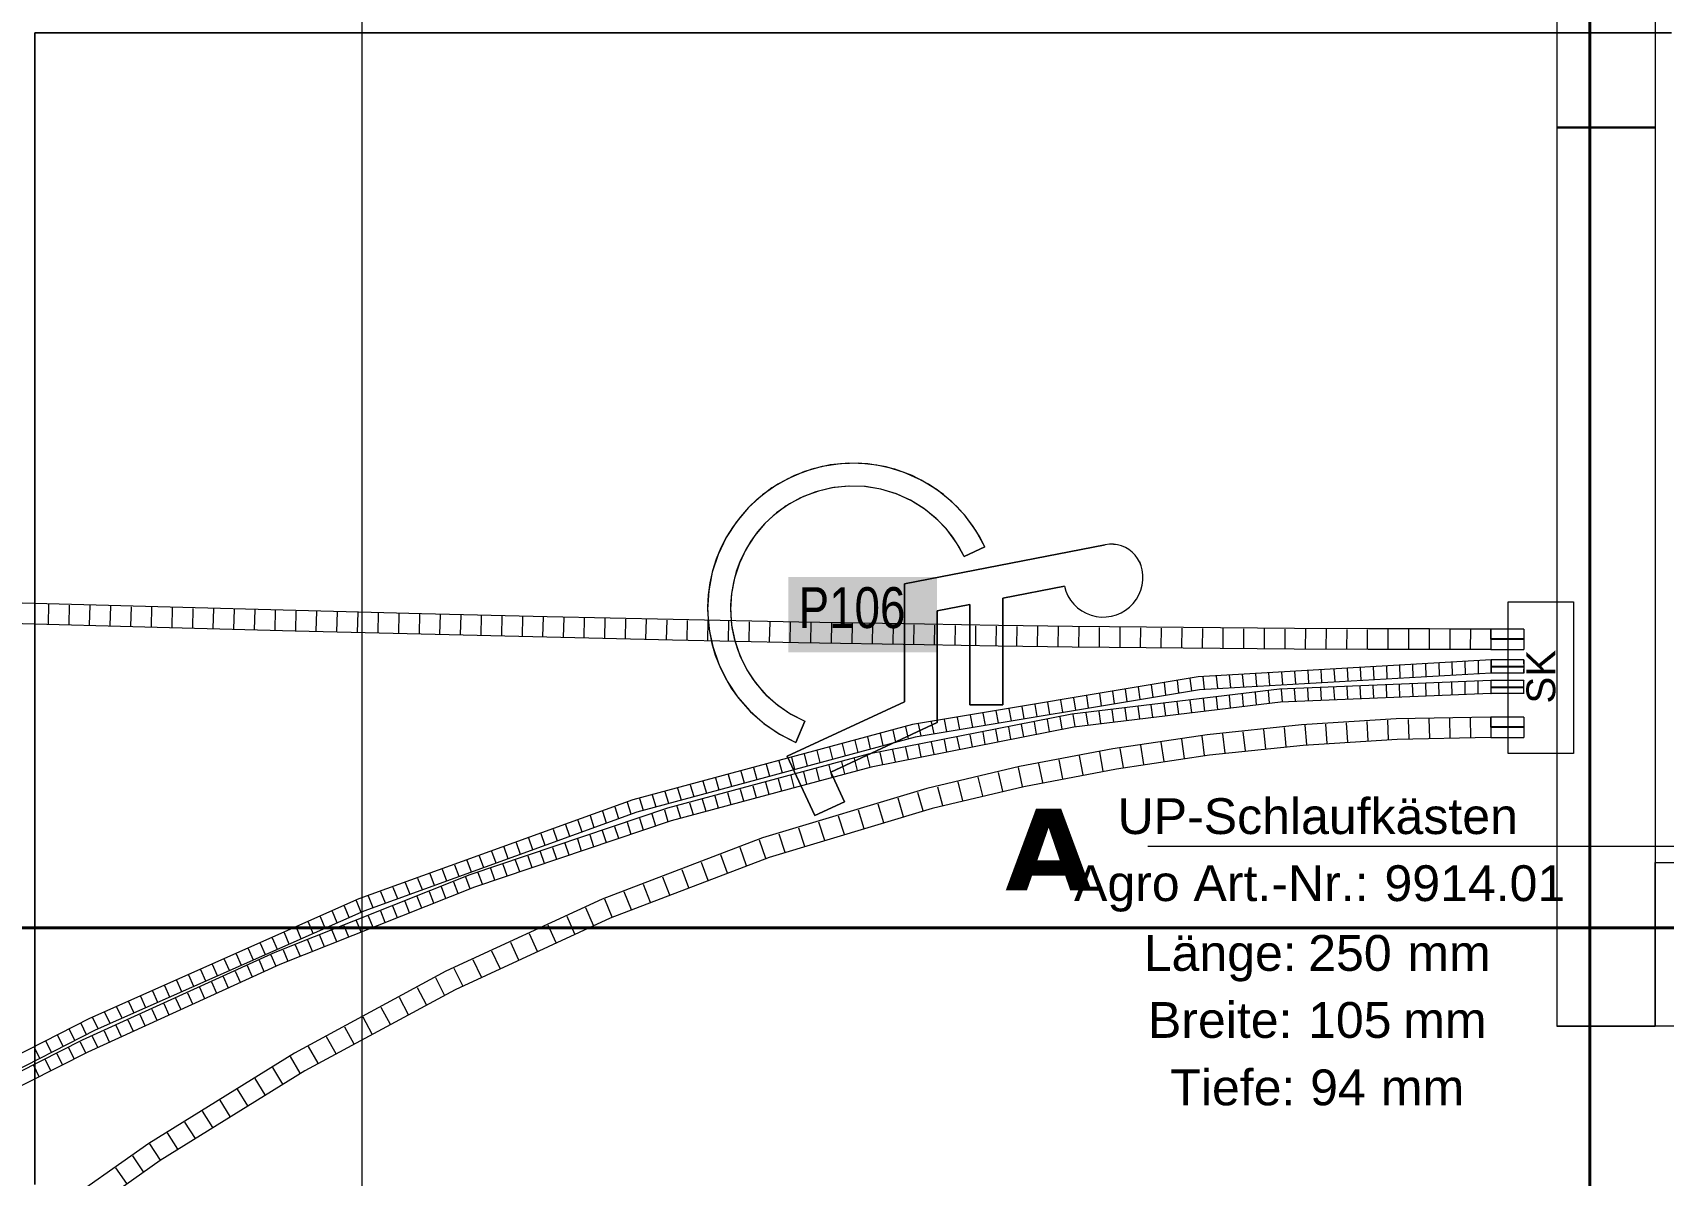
# Model space of a CAD drawing. Extents: x -882 to 613, y -179 to 707.
# Drawn here: x 5.4 to 105, y -104.9 to -35.1 of the extents above; entities that cross this region are included whole.
import ezdxf
from ezdxf.lldxf.tags import DXFTag

# ---------------------------------------------------------------- set-up
doc = ezdxf.new("R2010")
doc.units = 0
doc.layers.get('0').update_dxf_attribs({"lineweight": 13})
for name, color, linetype, lineweight, true_color in [('A-____-MATC-OTLN', 7, 'Strichpunkt - Mittel', 40, 0x0080ff), ('EL01_WAN_Röhre', 7, 'Continuous', 13, 0xff6666), ('EL01_WAN_Röhre Decke', 1, 'Continuous', 13, 0xff0000), ('EL01_WAN_Röhre Decke Typ', 1, 'Continuous', 13, 0xff0000), ('EL01_WAN_Schlaufkasten', 1, 'Continuous', 13, 0xff0000), ('EL01_WAN_Trassen', 40, 'Continuous', 13, 0xffbf00), ('S-GRID-____-IDEN', 7, 'Continuous', 9, 0x5555aa)]:
    doc.layers.add(name, color=color, linetype=linetype, lineweight=lineweight, true_color=true_color)
for name, color, linetype, lineweight in [('C-PRKG-____-IDEN', 7, 'Continuous', 5), ('C-PRKG-____-OTLN', 7, 'Continuous', 9), ('S-GRID-____-OTLN', 7, 'Continuous', 5)]:
    doc.layers.add(name, color=color, linetype=linetype, lineweight=lineweight)
doc.styles.get("Standard").update_dxf_attribs({"font": 'arial.ttf'})
tags = doc.linetypes.add('_Rasterlinie_', pattern=[0.375, 0.2, -0.05, 0.075, -0.05]).pattern_tags.tags
tags[10:11] = [DXFTag(74, 4), DXFTag(75, 0), DXFTag(340, '0'), DXFTag(46, 1.0), DXFTag(50, 0.0), DXFTag(44, 0.0), DXFTag(45, 0.0)]
tags[8:9] = [DXFTag(74, 4), DXFTag(75, 0), DXFTag(340, '0'), DXFTag(46, 1.0), DXFTag(50, 0.0), DXFTag(44, 0.0), DXFTag(45, 0.0)]
tags[6:7] = [DXFTag(74, 4), DXFTag(75, 0), DXFTag(340, '0'), DXFTag(46, 1.0), DXFTag(50, 0.0), DXFTag(44, 0.0), DXFTag(45, 0.0)]
tags[4:5] = [DXFTag(74, 4), DXFTag(75, 0), DXFTag(340, '0'), DXFTag(46, 1.0), DXFTag(50, 0.0), DXFTag(44, 0.0), DXFTag(45, 0.0)]
tags = doc.linetypes.add('Strichpunkt - Mittel', pattern=[0.35, 0.15, -0.1, 0, -0.1]).pattern_tags.tags
tags[10:11] = [DXFTag(74, 4), DXFTag(75, 0), DXFTag(340, '0'), DXFTag(46, 1.0), DXFTag(50, 0.0), DXFTag(44, 0.0), DXFTag(45, 0.0)]
tags[8:9] = [DXFTag(74, 4), DXFTag(75, 0), DXFTag(340, '0'), DXFTag(46, 1.0), DXFTag(50, 0.0), DXFTag(44, 0.0), DXFTag(45, 0.0)]
tags[6:7] = [DXFTag(74, 4), DXFTag(75, 0), DXFTag(340, '0'), DXFTag(46, 1.0), DXFTag(50, 0.0), DXFTag(44, 0.0), DXFTag(45, 0.0)]
tags[4:5] = [DXFTag(74, 4), DXFTag(75, 0), DXFTag(340, '0'), DXFTag(46, 1.0), DXFTag(50, 0.0), DXFTag(44, 0.0), DXFTag(45, 0.0)]
tags = doc.linetypes.add('STRICHPUNKT2', pattern=[12.7, 6.35, -3.175, 0, -3.175]).pattern_tags.tags
tags[10:11] = [DXFTag(74, 4), DXFTag(75, 0), DXFTag(340, '0'), DXFTag(46, 0.0), DXFTag(50, 0.0), DXFTag(44, 0.0), DXFTag(45, 0.0)]
tags[8:9] = [DXFTag(74, 4), DXFTag(75, 0), DXFTag(340, '0'), DXFTag(46, 0.0), DXFTag(50, 0.0), DXFTag(44, 0.0), DXFTag(45, 0.0)]
tags[6:7] = [DXFTag(74, 4), DXFTag(75, 0), DXFTag(340, '0'), DXFTag(46, 0.0), DXFTag(50, 0.0), DXFTag(44, 0.0), DXFTag(45, 0.0)]
tags[4:5] = [DXFTag(74, 4), DXFTag(75, 0), DXFTag(340, '0'), DXFTag(46, 0.0), DXFTag(50, 0.0), DXFTag(44, 0.0), DXFTag(45, 0.0)]

# ---------------------------------------------------------------- blocks, each defined once
blk = doc.blocks.new('Referenz-A0UJ2IESXE', base_point=(-902.382, -164.149))
at = {"layer": 'A-____-MATC-OTLN', "color": 0, "linetype": 'Strichpunkt - Mittel', "ltscale": 0.4}
for p, q in [((100.488, 702.413), (100.488, -157.457)), ((-854.488, -89.808), (391.796, -89.808))]:
    blk.add_line(p, q, dxfattribs=at)
at = {"layer": 'C-PRKG-____-IDEN', "color": 7, "linetype": 'Continuous', "ltscale": 0.13, "true_color": 0xffffff}
for points in [[(51.53, -72.957), (60.605, -72.957), (51.53, -68.359)], [(60.605, -72.957), (51.53, -68.359), (60.605, -68.359)]]:
    blk.add_solid(points, dxfattribs=at)
at = {"layer": 'C-PRKG-____-OTLN', "color": 0, "linetype": 'Continuous', "ltscale": 0.13}
for p, q in [((5.488, -105.486), (5.488, -35.101)), ((105.488, -35.101), (5.488, -35.101)), ((105.488, -35.101), (5.488, -35.101)), ((5.488, -35.101), (5.488, -105.487)), ((5.488, -105.486), (5.488, -35.101)), ((5.488, -35.101), (105.488, -35.101)), ((5.488, -35.101), (5.488, -35.101)), ((52.972, -61.769), (51.896, -62.163)), ((53.599, -61.608), (52.521, -61.914)), ((54.089, -61.516), (52.972, -61.769)), ((54.708, -61.439), (53.599, -61.608)), ((55.23, -61.409), (54.089, -61.516)), ((55.828, -61.411), (54.708, -61.439)), ((56.375, -61.45), (55.23, -61.409)), ((56.944, -61.525), (55.828, -61.411)), ((57.506, -61.637), (56.375, -61.45)), ((58.036, -61.778), (56.944, -61.525)), ((58.603, -61.969), (57.506, -61.637)), ((50.88, -62.693), (49.94, -63.348)), ((51.49, -62.354), (50.522, -62.92)), ((51.896, -62.163), (50.88, -62.693)), ((52.521, -61.914), (51.49, -62.354)), ((59.087, -62.166), (58.036, -61.778)), ((59.648, -62.438), (58.603, -61.969)), ((60.082, -62.684), (59.087, -62.166)), ((60.624, -63.039), (59.648, -62.438)), ((61.003, -63.322), (60.082, -62.684)), ((49.94, -63.348), (49.092, -64.119)), ((49.633, -63.604), (49.092, -64.119)), ((50.522, -62.92), (49.634, -63.604)), ((52.279, -63.527), (51.403, -64.016)), ((52.461, -63.443), (51.605, -63.89)), ((53.212, -63.159), (52.279, -63.527)), ((53.368, -63.111), (52.461, -63.443)), ((54.186, -62.919), (53.212, -63.159)), ((54.309, -62.898), (53.368, -63.111)), ((55.183, -62.811), (54.186, -62.919)), ((55.271, -62.808), (54.309, -62.898)), ((56.186, -62.837), (55.183, -62.811)), ((56.236, -62.842), (55.271, -62.808)), ((57.176, -62.997), (56.186, -62.837)), ((57.188, -63.001), (56.236, -62.842)), ((58.136, -63.288), (57.176, -62.997)), ((58.112, -63.28), (57.188, -63.001)), ((58.993, -63.676), (58.112, -63.28)), ((59.048, -63.705), (58.136, -63.288)), ((59.815, -64.181), (58.993, -63.676)), ((59.897, -64.239), (59.048, -63.705)), ((61.515, -63.759), (60.624, -63.039)), ((61.837, -64.071), (61.003, -63.322)), ((62.305, -64.589), (61.515, -63.759)), ((48.596, -64.678), (48.148, -65.277)), ((49.092, -64.119), (48.351, -64.993)), ((49.092, -64.119), (48.596, -64.678)), ((50.813, -64.442), (50.099, -65.092)), ((50.601, -64.618), (50.099, -65.092)), ((51.403, -64.016), (50.601, -64.618)), ((51.605, -63.89), (50.813, -64.442)), ((60.566, -64.788), (59.815, -64.181)), ((60.666, -64.883), (59.897, -64.239)), ((62.337, -64.627), (61.837, -64.072)), ((62.983, -65.513), (62.305, -64.589)), ((62.789, -65.222), (62.337, -64.627)), ((48.351, -64.993), (47.728, -65.955)), ((48.148, -65.277), (47.753, -65.911)), ((49.643, -65.609), (49.237, -66.167)), ((50.099, -65.092), (49.475, -65.828)), ((50.099, -65.092), (49.644, -65.609)), ((61.232, -65.487), (60.566, -64.788)), ((61.142, -65.382), (60.667, -64.883)), ((61.57, -65.923), (61.142, -65.382)), ((61.802, -66.266), (61.232, -65.487)), ((63.19, -65.854), (62.789, -65.222)), ((63.535, -66.516), (62.983, -65.513)), ((47.412, -66.576), (47.128, -67.268)), ((47.728, -65.955), (47.235, -66.989)), ((47.753, -65.911), (47.412, -66.576)), ((48.95, -66.638), (48.534, -67.509)), ((49.237, -66.167), (48.884, -66.759)), ((49.475, -65.828), (48.95, -66.638)), ((70.894, -66.397), (58.624, -68.782)), ((58.624, -68.781), (70.894, -66.397)), ((61.947, -66.501), (61.57, -65.923)), ((62.268, -67.111), (61.802, -66.266)), ((62.268, -67.111), (61.947, -66.501)), ((62.268, -67.111), (63.535, -66.516)), ((63.535, -66.516), (62.268, -67.111)), ((63.535, -66.516), (63.19, -65.854)), ((63.535, -66.516), (63.535, -66.516)), ((71.144, -66.365), (70.894, -66.397)), ((71.144, -66.365), (70.894, -66.397)), ((71.396, -66.367), (71.144, -66.365)), ((71.396, -66.366), (71.144, -66.365)), ((71.645, -66.4), (71.396, -66.366)), ((71.645, -66.4), (71.396, -66.367)), ((71.888, -66.467), (71.645, -66.4)), ((71.888, -66.466), (71.645, -66.4)), ((72.12, -66.564), (71.888, -66.466)), ((72.12, -66.564), (71.888, -66.467)), ((72.338, -66.691), (72.12, -66.564)), ((72.338, -66.69), (72.12, -66.564)), ((72.537, -66.844), (72.338, -66.69)), ((72.537, -66.845), (72.338, -66.691)), ((47.235, -66.989), (46.878, -68.077)), ((47.128, -67.268), (46.903, -67.981)), ((48.534, -67.509), (48.234, -68.427)), ((48.587, -67.381), (48.348, -68.028)), ((48.884, -66.759), (48.587, -67.381)), ((62.268, -67.111), (62.268, -67.111)), ((72.714, -67.023), (72.537, -66.844)), ((72.714, -67.024), (72.537, -66.845)), ((72.866, -67.224), (72.714, -67.024)), ((72.867, -67.224), (72.714, -67.024)), ((72.991, -67.442), (72.866, -67.224)), ((72.991, -67.442), (72.867, -67.224)), ((73.087, -67.675), (72.991, -67.442)), ((73.087, -67.675), (72.992, -67.442)), ((73.151, -67.919), (73.087, -67.675)), ((73.151, -67.918), (73.087, -67.675)), ((46.739, -68.71), (46.637, -69.451)), ((46.878, -68.077), (46.664, -69.203)), ((46.903, -67.981), (46.739, -68.71)), ((48.234, -68.427), (48.054, -69.375)), ((48.17, -68.695), (48.054, -69.374)), ((48.348, -68.029), (48.17, -68.695)), ((73.148, -68.858), (73.19, -68.546)), ((73.148, -68.858), (73.19, -68.546)), ((73.191, -68.231), (73.151, -67.918)), ((73.191, -68.231), (73.151, -67.919)), ((73.19, -68.546), (73.191, -68.231)), ((73.19, -68.545), (73.191, -68.231)), ((73.195, -68.383), (73.195, -68.382)), ((46.664, -69.203), (46.597, -70.347)), ((46.637, -69.451), (46.598, -70.197)), ((48.054, -69.375), (47.997, -70.338)), ((48.054, -69.375), (48.001, -70.062)), ((58.624, -68.781), (58.624, -68.782)), ((58.624, -68.782), (58.624, -75.98)), ((58.624, -75.98), (58.624, -68.782)), ((64.624, -69.653), (68.393, -68.92)), ((68.393, -68.92), (64.624, -69.652)), ((64.624, -69.652), (64.624, -69.653)), ((64.624, -76.174), (64.624, -69.653)), ((64.624, -69.653), (64.624, -76.173)), ((68.393, -68.92), (68.482, -69.222)), ((68.393, -68.92), (68.483, -69.222)), ((68.393, -68.92), (68.393, -68.92)), ((68.482, -69.222), (68.61, -69.51)), ((68.483, -69.222), (68.61, -69.51)), ((68.61, -69.51), (68.774, -69.779)), ((68.61, -69.51), (68.774, -69.779)), ((72.599, -69.977), (72.79, -69.726)), ((72.6, -69.977), (72.79, -69.726)), ((72.79, -69.726), (72.947, -69.453)), ((72.79, -69.726), (72.947, -69.453)), ((72.947, -69.453), (73.067, -69.162)), ((72.947, -69.453), (73.067, -69.162)), ((73.067, -69.162), (73.148, -68.858)), ((73.067, -69.162), (73.148, -68.858)), ((46.597, -70.294), (46.597, -70.294)), ((46.597, -70.347), (46.678, -71.49)), ((46.598, -70.197), (46.621, -70.944)), ((47.997, -70.338), (48.065, -71.301)), ((48.001, -70.062), (48.011, -70.752)), ((60.624, -70.43), (62.624, -70.041)), ((62.624, -70.041), (60.624, -70.43)), ((60.624, -77.254), (60.624, -70.43)), ((60.624, -70.43), (60.624, -77.254)), ((60.624, -70.43), (60.624, -70.43)), ((62.624, -70.041), (62.624, -76.174)), ((62.624, -76.173), (62.624, -70.041)), ((62.624, -70.041), (62.624, -70.041)), ((68.774, -69.779), (68.971, -70.024)), ((68.774, -69.779), (68.971, -70.024)), ((68.971, -70.024), (69.198, -70.242)), ((68.971, -70.024), (69.199, -70.242)), ((69.198, -70.242), (69.452, -70.429)), ((69.199, -70.242), (69.452, -70.429)), ((69.452, -70.429), (69.727, -70.581)), ((69.452, -70.429), (69.728, -70.581)), ((69.727, -70.581), (70.02, -70.697)), ((69.728, -70.581), (70.02, -70.696)), ((70.02, -70.696), (70.326, -70.773)), ((70.02, -70.697), (70.326, -70.774)), ((71.265, -70.761), (71.568, -70.676)), ((71.265, -70.761), (71.568, -70.677)), ((71.568, -70.677), (71.858, -70.553)), ((71.568, -70.676), (71.858, -70.553)), ((71.858, -70.553), (72.13, -70.394)), ((71.858, -70.553), (72.129, -70.394)), ((72.129, -70.394), (72.378, -70.2)), ((72.13, -70.394), (72.378, -70.201)), ((72.378, -70.201), (72.6, -69.977)), ((72.378, -70.2), (72.599, -69.977)), ((46.621, -70.944), (46.707, -71.686)), ((46.678, -71.49), (46.905, -72.613)), ((46.707, -71.687), (46.855, -72.419)), ((48.011, -70.752), (48.085, -71.438)), ((48.065, -71.301), (48.256, -72.247)), ((48.085, -71.438), (48.222, -72.113)), ((70.326, -70.773), (70.638, -70.81)), ((70.326, -70.774), (70.638, -70.81)), ((70.638, -70.81), (70.953, -70.806)), ((70.638, -70.81), (70.953, -70.806)), ((70.953, -70.806), (71.265, -70.761)), ((70.953, -70.806), (71.265, -70.761)), ((46.855, -72.419), (47.064, -73.137)), ((46.905, -72.613), (47.275, -73.697)), ((48.222, -72.114), (48.42, -72.774)), ((48.256, -72.247), (48.568, -73.161)), ((47.064, -73.137), (47.333, -73.834)), ((47.275, -73.697), (47.781, -74.725)), ((48.42, -72.774), (48.678, -73.414)), ((48.568, -73.161), (48.994, -74.027)), ((48.678, -73.414), (48.994, -74.027)), ((47.333, -73.834), (47.659, -74.507)), ((47.66, -74.507), (48.041, -75.15)), ((48.994, -74.027), (49.528, -74.831)), ((48.994, -74.027), (49.365, -74.608)), ((49.366, -74.609), (50.018, -75.411)), ((47.781, -74.725), (48.415, -75.679)), ((48.041, -75.15), (48.475, -75.758)), ((48.415, -75.679), (49.166, -76.544)), ((49.528, -74.831), (50.162, -75.56)), ((50.018, -75.411), (50.775, -76.115)), ((50.162, -75.56), (50.883, -76.201)), ((48.476, -75.758), (49.219, -76.597)), ((49.166, -76.544), (50.023, -77.305)), ((49.219, -76.597), (50.062, -77.335)), ((50.775, -76.115), (51.622, -76.708)), ((50.883, -76.201), (51.681, -76.744)), ((58.624, -75.98), (51.464, -79.318)), ((51.464, -79.318), (58.624, -75.98)), ((51.622, -76.708), (52.543, -77.18)), ((58.624, -75.98), (58.624, -75.98)), ((64.624, -76.173), (62.624, -76.173)), ((62.624, -76.173), (62.624, -76.174)), ((62.624, -76.174), (64.624, -76.174)), ((64.624, -76.173), (64.624, -76.174)), ((50.023, -77.305), (50.97, -77.95)), ((50.062, -77.335), (50.992, -77.962)), ((51.681, -76.744), (52.543, -77.18)), ((51.992, -78.467), (52.543, -77.18)), ((52.543, -77.18), (51.992, -78.467)), ((52.543, -77.18), (52.543, -77.18)), ((54.122, -80.285), (60.624, -77.254)), ((60.624, -77.254), (54.122, -80.285)), ((60.624, -77.254), (60.624, -77.254)), ((50.97, -77.95), (51.992, -78.467)), ((50.992, -77.962), (51.992, -78.467)), ((51.992, -78.467), (51.992, -78.467)), ((51.464, -79.318), (53.155, -82.943)), ((53.155, -82.942), (51.464, -79.318)), ((51.464, -79.318), (51.464, -79.318)), ((54.967, -82.098), (54.122, -80.285)), ((54.122, -80.285), (54.967, -82.097)), ((54.122, -80.285), (54.122, -80.285)), ((54.967, -82.097), (53.155, -82.942)), ((53.155, -82.943), (54.967, -82.098)), ((54.967, -82.097), (54.967, -82.098)), ((53.155, -82.942), (53.155, -82.943))]:
    blk.add_line(p, q, dxfattribs=at)
at = {"layer": 'S-GRID-____-OTLN', "color": 0, "linetype": '_Rasterlinie_', "ltscale": 0.13}
for p, q in [((25.488, -157.457), (25.488, 660.292)), ((73.488, -84.808), (391.796, -84.808))]:
    blk.add_line(p, q, dxfattribs=at)
at = {"layer": 'C-PRKG-____-IDEN', "color": 0, "linetype": 'Continuous', "ltscale": 0.13, "insert": (52.155, -68.984), "char_height": 2.5, "attachment_point": 1}
blk.add_mtext('{\\W0.8;\\fArial;P106}', dxfattribs=at)
at = {"layer": 'S-GRID-____-IDEN', "color": 0, "linetype": 'Continuous', "lineweight": 5, "ltscale": 0.13, "insert": (64.773, -82.517), "char_height": 5, "attachment_point": 1}
blk.add_mtext('{\\fVerdana|b1|i0;A}', dxfattribs=at)
blk = doc.blocks.new('Kabelkanal-A0UJ2IEYXE', base_point=(104.49, -95.808))
at = {"color": 0, "linetype": 'ByBlock', "lineweight": -2, "ltscale": 0.13}
for p, q in [((104.49, -95.808), (104.49, -85.808)), ((104.49, -85.808), (123.29, -85.808)), ((123.29, -85.808), (123.29, -95.808)), ((123.29, -95.808), (104.49, -95.808))]:
    blk.add_line(p, q, dxfattribs=at)
blk = doc.blocks.new('Kabelkanal-A0UJ2IFQXE', base_point=(98.49, -95.829))
at = {"color": 0, "linetype": 'ByBlock', "lineweight": -2, "ltscale": 0.13}
for p, q in [((98.49, -40.882), (98.49, -40.907)), ((98.49, -40.882), (104.49, -40.882)), ((98.49, -95.805), (98.49, -40.882)), ((98.49, -40.907), (104.49, -40.907)), ((98.49, -95.829), (98.49, -40.907)), ((104.49, -40.882), (104.49, -40.907)), ((104.49, -40.882), (104.49, -95.805)), ((104.49, -40.907), (104.49, -95.829)), ((98.49, -95.805), (98.49, -95.829)), ((104.49, -95.805), (98.49, -95.805)), ((104.49, -95.829), (98.49, -95.829)), ((104.49, -95.805), (104.49, -95.829))]:
    blk.add_line(p, q, dxfattribs=at)
blk = doc.blocks.new('Kabelkanal-A0UJ2IG8XE', base_point=(98.49, -40.907))
at = {"color": 0, "linetype": 'ByBlock', "lineweight": -2, "ltscale": 0.13}
for p, q in [((98.49, 19.105), (98.49, 19.081)), ((98.49, 19.105), (104.49, 19.105)), ((98.49, -40.882), (98.49, 19.105)), ((98.49, 19.081), (104.49, 19.081)), ((98.49, -40.907), (98.49, 19.081)), ((104.49, 19.105), (104.49, 19.081)), ((104.49, 19.105), (104.49, -40.882)), ((104.49, 19.081), (104.49, -40.907)), ((98.49, -40.882), (98.49, -40.907)), ((104.49, -40.882), (98.49, -40.882)), ((104.49, -40.907), (98.49, -40.907)), ((104.49, -40.882), (104.49, -40.907))]:
    blk.add_line(p, q, dxfattribs=at)
blk = doc.blocks.new('Flexrohr-A0UJ2IIOXE', base_point=(-45.879, -157.457))
at = {"color": 0, "linetype": 'ByBlock', "lineweight": -2, "ltscale": 0.13}
for p, q in [((82.876, -77.401), (77.106, -78.007)), ((80.562, -77.682), (80.681, -78.86)), ((81.82, -77.55), (81.928, -78.729)), ((88.663, -77.038), (82.876, -77.401)), ((83.079, -77.426), (83.176, -78.607)), ((84.342, -77.347), (84.428, -78.528)), ((85.605, -77.268), (85.68, -78.45)), ((86.867, -77.189), (86.932, -78.371)), ((88.13, -77.109), (88.184, -78.293)), ((94.454, -76.917), (88.663, -77.038)), ((89.394, -77.061), (89.437, -78.244)), ((90.659, -77.034), (90.692, -78.218)), ((91.924, -77.008), (91.946, -78.192)), ((93.189, -76.982), (93.2, -78.166)), ((94.454, -76.939), (94.454, -76.917)), ((94.454, -77.002), (94.454, -76.939)), ((94.454, -77.102), (94.454, -77.002)), ((94.454, -77.232), (94.454, -77.102)), ((94.454, -77.384), (94.454, -77.232)), ((94.454, -77.547), (94.454, -77.384)), ((94.454, -77.547), (94.454, -77.71)), ((94.454, -77.71), (94.454, -77.862)), ((77.106, -78.007), (71.362, -78.856)), ((73.037, -78.647), (73.22, -79.817)), ((74.288, -78.462), (74.461, -79.633)), ((75.539, -78.277), (75.701, -79.45)), ((76.79, -78.092), (76.941, -79.266)), ((82.981, -78.657), (77.264, -79.257)), ((78.046, -77.946), (78.187, -79.122)), ((79.304, -77.814), (79.434, -78.991)), ((88.715, -78.297), (82.981, -78.657)), ((94.454, -78.177), (88.715, -78.297)), ((94.454, -77.862), (94.454, -77.993)), ((94.454, -77.993), (94.454, -78.093)), ((94.454, -78.093), (94.454, -78.156)), ((94.454, -78.156), (94.454, -78.177)), ((71.362, -78.856), (65.654, -79.95)), ((68.056, -79.528), (68.283, -80.69)), ((69.298, -79.29), (69.514, -80.454)), ((70.54, -79.052), (70.746, -80.218)), ((77.264, -79.257), (71.572, -80.098)), ((71.786, -78.832), (71.98, -80)), ((65.654, -79.95), (59.984, -81.291)), ((63.106, -80.591), (63.385, -81.742)), ((64.339, -80.299), (64.603, -81.454)), ((65.572, -80.008), (65.821, -81.166)), ((71.572, -80.098), (65.918, -81.182)), ((66.814, -79.766), (67.052, -80.926)), ((59.984, -81.291), (49.955, -84.304)), ((59.418, -81.5), (59.739, -82.64)), ((65.918, -81.182), (60.32, -82.505)), ((60.64, -81.174), (60.949, -82.317)), ((61.873, -80.882), (62.167, -82.03)), ((60.32, -82.505), (50.361, -85.497)), ((55.787, -82.591), (56.132, -83.724)), ((56.998, -82.227), (57.334, -83.363)), ((58.208, -81.864), (58.536, -83.002)), ((52.157, -83.682), (52.525, -84.808)), ((53.367, -83.318), (53.727, -84.447)), ((54.577, -82.954), (54.929, -84.085)), ((49.955, -84.304), (40.144, -88.048)), ((49.742, -84.426), (50.125, -85.547)), ((50.947, -84.046), (51.322, -85.169)), ((50.361, -85.497), (40.633, -89.21)), ((47.378, -85.328), (47.781, -86.442)), ((48.56, -84.877), (48.953, -85.994)), ((45.015, -86.23), (45.436, -87.336)), ((46.197, -85.779), (46.609, -86.889)), ((41.47, -87.583), (41.919, -88.679)), ((42.652, -87.132), (43.092, -88.231)), ((43.833, -86.681), (44.264, -87.784)), ((40.144, -88.048), (30.6, -92.453)), ((39.136, -88.555), (39.604, -89.643)), ((40.288, -88.034), (40.747, -89.126)), ((40.633, -89.21), (31.164, -93.579)), ((36.84, -89.614), (37.324, -90.695)), ((37.988, -89.085), (38.464, -90.169)), ((35.692, -90.144), (36.184, -91.221)), ((33.395, -91.204), (33.905, -92.273)), ((34.543, -90.674), (35.045, -91.747)), ((30.6, -92.453), (21.36, -97.45)), ((31.099, -92.264), (31.625, -93.325)), ((32.247, -91.734), (32.765, -92.799)), ((31.164, -93.579), (21.992, -98.54)), ((28.859, -93.437), (29.402, -94.49)), ((29.971, -92.835), (30.506, -93.892)), ((26.635, -94.64), (27.193, -95.685)), ((27.747, -94.038), (28.297, -95.087)), ((25.523, -95.241), (26.089, -96.282)), ((23.299, -96.444), (23.88, -97.476)), ((24.411, -95.843), (24.984, -96.879)), ((21.36, -97.45), (12.462, -102.974)), ((22.187, -97.046), (22.775, -98.074)), ((21.992, -98.54), (13.157, -104.025)), ((20.011, -98.332), (20.614, -99.351)), ((21.085, -97.665), (21.681, -98.689)), ((18.937, -98.999), (19.547, -100.014)), ((16.789, -100.332), (17.413, -101.338)), ((17.863, -99.665), (18.48, -100.676)), ((15.715, -100.999), (16.346, -102.001)), ((13.567, -102.332), (14.212, -103.325)), ((14.641, -101.666), (15.279, -102.663)), ((12.462, -102.974), (3.925, -108.971)), ((12.493, -102.999), (13.145, -103.988)), ((13.157, -104.025), (4.714, -109.953)), ((10.419, -104.455), (11.094, -105.428)), ((11.456, -103.727), (12.119, -104.707))]:
    blk.add_line(p, q, dxfattribs=at)
blk = doc.blocks.new('Schlaufkasten Decke (multi)-A0UJ2IJMXE', base_point=(95.504, -79.157))
at = {"color": 0, "linetype": 'ByBlock', "lineweight": -2, "ltscale": 0.13}
for p, q in [((95.504, -69.877), (99.504, -69.877)), ((95.504, -79.157), (95.504, -69.877)), ((99.504, -69.877), (99.504, -79.157)), ((99.504, -79.157), (95.504, -79.157))]:
    blk.add_line(p, q, dxfattribs=at)
at = {"color": 0, "linetype": 'ByBlock', "lineweight": -2, "ltscale": 0.13, "insert": (96.624, -76.098), "char_height": 1.76, "attachment_point": 1, "rotation": 90}
blk.add_mtext('{\\fArial;SK}', dxfattribs=at)
blk = doc.blocks.new('Wickelfalzrohr-A0UJ2IK8XE', base_point=(94.447, -75.491))
at = {"color": 0, "linetype": 'ByBlock', "lineweight": -2, "ltscale": 0.13}
for p, q in [((94.453, -74.704), (94.451, -74.744)), ((94.455, -74.691), (94.453, -74.704)), ((94.457, -74.704), (94.455, -74.691)), ((96.454, -74.691), (94.455, -74.691)), ((94.458, -74.744), (94.457, -74.704)), ((96.453, -74.704), (96.451, -74.744)), ((96.454, -74.691), (96.453, -74.704)), ((96.456, -74.704), (96.454, -74.691)), ((96.458, -74.744), (96.456, -74.704)), ((94.448, -74.987), (94.447, -75.091)), ((94.447, -75.091), (94.448, -75.194)), ((94.45, -74.808), (94.448, -74.891)), ((94.448, -74.891), (94.448, -74.987)), ((94.448, -75.194), (94.448, -75.291)), ((94.448, -75.291), (94.45, -75.373)), ((94.451, -74.744), (94.45, -74.808)), ((94.45, -75.373), (94.451, -75.437)), ((94.451, -75.437), (94.453, -75.477)), ((94.453, -75.477), (94.455, -75.491)), ((94.455, -75.491), (94.457, -75.477)), ((96.454, -75.491), (94.455, -75.491)), ((94.457, -75.477), (94.458, -75.437)), ((94.46, -74.808), (94.458, -74.744)), ((94.458, -75.437), (94.46, -75.373)), ((94.461, -74.891), (94.46, -74.808)), ((94.46, -75.373), (94.461, -75.291)), ((94.462, -74.987), (94.461, -74.891)), ((94.461, -75.291), (94.462, -75.194)), ((94.462, -75.091), (94.462, -74.987)), ((94.462, -75.194), (94.462, -75.091)), ((96.448, -74.891), (96.447, -74.987)), ((96.447, -74.987), (96.447, -75.091)), ((96.447, -75.091), (96.447, -75.194)), ((96.447, -75.194), (96.448, -75.291)), ((96.449, -74.808), (96.448, -74.891)), ((96.448, -75.291), (96.449, -75.373)), ((96.451, -74.744), (96.449, -74.808)), ((96.449, -75.373), (96.451, -75.437)), ((96.451, -75.437), (96.453, -75.477)), ((96.453, -75.477), (96.454, -75.491)), ((96.454, -75.491), (96.456, -75.477)), ((96.456, -75.477), (96.458, -75.437)), ((96.46, -74.808), (96.458, -74.744)), ((96.458, -75.437), (96.46, -75.373)), ((96.461, -74.891), (96.46, -74.808)), ((96.46, -75.373), (96.461, -75.291)), ((96.461, -74.987), (96.461, -74.891)), ((96.462, -75.091), (96.461, -74.987)), ((96.461, -75.194), (96.462, -75.091)), ((96.461, -75.291), (96.461, -75.194))]:
    blk.add_line(p, q, dxfattribs=at)
at = {"color": 0, "linetype": 'STRICHPUNKT2', "lineweight": 25, "ltscale": 0.25}
blk.add_line((94.455, -75.091), (96.454, -75.091), dxfattribs=at)
blk = doc.blocks.new('Flexrohr-A0UJ2IKOXE', base_point=(-91.922, -157.457))
at = {"color": 0, "linetype": 'ByBlock', "lineweight": -2, "ltscale": 0.13}
for p, q in [((94.455, -74.691), (81.533, -75.217)), ((94.453, -74.704), (94.451, -74.744)), ((94.455, -74.691), (94.453, -74.704)), ((94.457, -74.704), (94.455, -74.691)), ((94.458, -74.744), (94.457, -74.704)), ((81.533, -75.217), (68.853, -76.746)), ((77.659, -75.708), (77.737, -76.456)), ((78.455, -75.612), (78.529, -76.361)), ((79.25, -75.516), (79.321, -76.265)), ((80.046, -75.421), (80.113, -76.17)), ((80.842, -75.325), (80.905, -76.074)), ((94.455, -75.491), (81.597, -76.015)), ((81.638, -75.237), (81.698, -75.987)), ((82.439, -75.204), (82.495, -75.954)), ((83.24, -75.172), (83.293, -75.922)), ((84.041, -75.139), (84.09, -75.889)), ((84.842, -75.106), (84.887, -75.857)), ((85.643, -75.074), (85.685, -75.824)), ((86.445, -75.041), (86.482, -75.792)), ((87.246, -75.008), (87.279, -75.759)), ((88.047, -74.976), (88.076, -75.727)), ((88.848, -74.943), (88.874, -75.694)), ((89.649, -74.91), (89.671, -75.662)), ((90.45, -74.878), (90.468, -75.629)), ((91.251, -74.845), (91.266, -75.597)), ((92.052, -74.812), (92.063, -75.564)), ((92.853, -74.78), (92.86, -75.532)), ((93.654, -74.747), (93.657, -75.499)), ((94.448, -74.987), (94.447, -75.091)), ((94.447, -75.091), (94.448, -75.194)), ((94.45, -74.808), (94.448, -74.891)), ((94.448, -74.891), (94.448, -74.987)), ((94.448, -75.194), (94.448, -75.291)), ((94.448, -75.291), (94.45, -75.373)), ((94.451, -74.744), (94.45, -74.808)), ((94.45, -75.373), (94.451, -75.437)), ((94.451, -75.437), (94.453, -75.477)), ((94.453, -75.477), (94.455, -75.491)), ((94.455, -75.491), (94.457, -75.477)), ((94.457, -75.477), (94.458, -75.437)), ((94.46, -74.808), (94.458, -74.744)), ((94.458, -75.437), (94.46, -75.373)), ((94.461, -74.891), (94.46, -74.808)), ((94.46, -75.373), (94.461, -75.291)), ((94.462, -74.987), (94.461, -74.891)), ((94.461, -75.291), (94.462, -75.194)), ((94.462, -75.091), (94.462, -74.987)), ((94.462, -75.194), (94.462, -75.091)), ((81.597, -76.015), (68.978, -77.536)), ((69.701, -76.668), (69.815, -77.411)), ((70.497, -76.572), (70.607, -77.316)), ((71.293, -76.476), (71.399, -77.22)), ((72.088, -76.38), (72.191, -77.125)), ((72.884, -76.284), (72.984, -77.029)), ((73.68, -76.188), (73.776, -76.934)), ((74.476, -76.092), (74.568, -76.838)), ((75.271, -75.996), (75.36, -76.743)), ((76.067, -75.9), (76.152, -76.647)), ((76.863, -75.804), (76.944, -76.552)), ((68.853, -76.746), (56.397, -79.197)), ((68.978, -77.536), (56.578, -79.977)), ((64.187, -77.688), (64.325, -78.428)), ((64.973, -77.534), (65.108, -78.274)), ((65.76, -77.379), (65.89, -78.119)), ((66.546, -77.224), (66.673, -77.965)), ((67.332, -77.069), (67.456, -77.811)), ((68.118, -76.915), (68.239, -77.657)), ((68.905, -76.764), (69.023, -77.506)), ((59.47, -78.617), (59.627, -79.352)), ((60.256, -78.462), (60.41, -79.198)), ((61.042, -78.307), (61.193, -79.044)), ((61.828, -78.153), (61.976, -78.89)), ((62.615, -77.998), (62.759, -78.736)), ((63.401, -77.843), (63.542, -78.582)), ((56.397, -79.197), (44.142, -82.494)), ((54.779, -79.657), (54.956, -80.388)), ((55.552, -79.449), (55.726, -80.181)), ((56.326, -79.241), (56.497, -79.974)), ((57.111, -79.081), (57.278, -79.814)), ((57.897, -78.926), (58.061, -79.66)), ((58.684, -78.772), (58.844, -79.506)), ((56.578, -79.977), (44.373, -83.26)), ((50.911, -80.698), (51.103, -81.425)), ((51.684, -80.49), (51.873, -81.218)), ((52.458, -80.282), (52.644, -81.01)), ((53.232, -80.074), (53.414, -80.803)), ((54.005, -79.865), (54.185, -80.596)), ((47.817, -81.53), (48.02, -82.254)), ((48.59, -81.322), (48.791, -82.047)), ((49.364, -81.114), (49.561, -81.84)), ((50.137, -80.906), (50.332, -81.632)), ((44.142, -82.494), (32.068, -86.558)), ((43.952, -82.583), (44.171, -83.303)), ((44.722, -82.363), (44.938, -83.083)), ((45.496, -82.155), (45.708, -82.876)), ((46.269, -81.947), (46.479, -82.669)), ((47.043, -81.738), (47.25, -82.461)), ((44.373, -83.26), (32.344, -87.309)), ((40.916, -83.605), (41.145, -84.321)), ((41.675, -83.35), (41.902, -84.067)), ((42.434, -83.094), (42.658, -83.812)), ((43.193, -82.839), (43.414, -83.557)), ((37.88, -84.627), (38.12, -85.34)), ((38.639, -84.371), (38.876, -85.085)), ((39.398, -84.116), (39.632, -84.83)), ((40.157, -83.86), (40.389, -84.576)), ((34.844, -85.649), (35.094, -86.358)), ((35.603, -85.393), (35.85, -86.103)), ((36.362, -85.138), (36.607, -85.849)), ((37.121, -84.882), (37.363, -85.594)), ((32.068, -86.558), (20.154, -91.31)), ((32.567, -86.415), (32.825, -87.121)), ((33.326, -86.16), (33.581, -86.867)), ((34.085, -85.904), (34.337, -86.612)), ((32.344, -87.309), (20.468, -92.046)), ((29.582, -87.575), (29.849, -88.278)), ((30.326, -87.278), (30.591, -87.982)), ((31.07, -86.982), (31.332, -87.686)), ((31.813, -86.685), (32.073, -87.391)), ((27.351, -88.465), (27.625, -89.165)), ((28.095, -88.168), (28.366, -88.869)), ((28.838, -87.871), (29.108, -88.574)), ((24.376, -89.651), (24.659, -90.348)), ((25.12, -89.355), (25.4, -90.052)), ((25.864, -89.058), (26.142, -89.757)), ((26.607, -88.761), (26.883, -89.461)), ((22.145, -90.541), (22.435, -91.235)), ((22.889, -90.244), (23.176, -90.939)), ((23.633, -89.948), (23.918, -90.644)), ((20.154, -91.31), (8.378, -96.672)), ((19.919, -91.443), (20.215, -92.134)), ((20.658, -91.134), (20.952, -91.827)), ((21.402, -90.838), (21.693, -91.531)), ((20.468, -92.046), (8.724, -97.393)), ((17.734, -92.438), (18.035, -93.127)), ((18.462, -92.106), (18.762, -92.796)), ((19.191, -91.774), (19.489, -92.465)), ((15.548, -93.433), (15.856, -94.119)), ((16.277, -93.101), (16.582, -93.789)), ((17.005, -92.77), (17.309, -93.458)), ((13.363, -94.428), (13.676, -95.112)), ((14.091, -94.097), (14.402, -94.781)), ((14.82, -93.765), (15.129, -94.45)), ((11.177, -95.424), (11.496, -96.105)), ((11.906, -95.092), (12.222, -95.774)), ((12.634, -94.76), (12.949, -95.443)), ((8.992, -96.419), (9.316, -97.097)), ((9.72, -96.087), (10.042, -96.767)), ((10.449, -95.755), (10.769, -96.436)), ((8.378, -96.672), (-3.281, -102.567)), ((8.724, -97.393), (-2.908, -103.275)), ((6.837, -97.478), (7.166, -98.154)), ((7.551, -97.117), (7.879, -97.794)), ((8.266, -96.756), (8.592, -97.433)), ((5.409, -98.2), (5.741, -98.875)), ((6.123, -97.839), (6.454, -98.514))]:
    blk.add_line(p, q, dxfattribs=at)
blk = doc.blocks.new('MText-A0UJ2ILEXE', base_point=(68.982, -100.642))
at = {"color": 0, "linetype": 'ByBlock', "lineweight": -2, "ltscale": 0.13, "char_height": 2.1875, "attachment_point": 1}
for s, insert in [('{\\fArial;UP-Schlaufkästen}', (71.644, -81.881)), ('{\\fArial;Agro}', (68.982, -85.977)), ('{\\fArial;Art.-Nr.:}', (76.281, -85.977)), ('{\\fArial;9914.01}', (87.947, -85.977)), ('{\\fArial;Länge:}', (73.241, -90.24)), ('{\\fArial;250}', (83.289, -90.24)), ('{\\fArial;mm}', (89.35, -90.24)), ('{\\fArial;Breite:}', (73.498, -94.336)), ('{\\fArial;105}', (83.281, -94.336)), ('{\\fArial;mm}', (89.093, -94.336)), ('{\\fArial;Tiefe:}', (74.864, -98.455)), ('{\\fArial;94}', (83.407, -98.455)), ('{\\fArial;mm}', (87.727, -98.455))]:
    blk.add_mtext(s, dxfattribs=dict(at, insert=insert))
blk = doc.blocks.new('Wickelfalzrohr-A0UJ2ILGXE', base_point=(94.454, -78.177))
at = {"color": 0, "linetype": 'ByBlock', "lineweight": -2, "ltscale": 0.13}
for p, q in [((96.454, -76.917), (94.454, -76.917)), ((94.454, -76.917), (94.454, -77.286)), ((94.454, -77.286), (94.454, -77.808)), ((96.454, -76.917), (96.454, -77.286)), ((96.454, -77.286), (96.454, -77.808)), ((94.454, -77.808), (94.454, -78.177)), ((94.454, -78.177), (96.454, -78.177)), ((96.454, -77.808), (96.454, -78.177))]:
    blk.add_line(p, q, dxfattribs=at)
at = {"color": 0, "linetype": 'STRICHPUNKT2', "lineweight": 25, "ltscale": 0.25}
blk.add_line((96.454, -77.547), (94.454, -77.547), dxfattribs=at)
blk = doc.blocks.new('Wickelfalzrohr-A0UJ2ILWXE', base_point=(94.459, -74.231))
at = {"color": 0, "linetype": 'ByBlock', "lineweight": -2, "ltscale": 0.13}
for p, q in [((94.46, -73.631), (94.459, -73.727)), ((94.459, -73.727), (94.459, -73.831)), ((94.461, -73.548), (94.46, -73.631)), ((94.463, -73.484), (94.461, -73.548)), ((94.464, -73.444), (94.463, -73.484)), ((94.466, -73.431), (94.464, -73.444)), ((94.468, -73.444), (94.466, -73.431)), ((96.466, -73.431), (94.466, -73.431)), ((94.47, -73.484), (94.468, -73.444)), ((94.471, -73.548), (94.47, -73.484)), ((94.473, -73.631), (94.471, -73.548)), ((94.473, -73.727), (94.473, -73.631)), ((94.474, -73.831), (94.473, -73.727)), ((96.46, -73.631), (96.459, -73.727)), ((96.459, -73.727), (96.459, -73.831)), ((96.461, -73.548), (96.46, -73.631)), ((96.462, -73.484), (96.461, -73.548)), ((96.464, -73.444), (96.462, -73.484)), ((96.466, -73.431), (96.464, -73.444)), ((96.468, -73.444), (96.466, -73.431)), ((96.47, -73.484), (96.468, -73.444)), ((96.471, -73.548), (96.47, -73.484)), ((96.472, -73.631), (96.471, -73.548)), ((96.473, -73.727), (96.472, -73.631)), ((96.473, -73.831), (96.473, -73.727)), ((94.459, -73.831), (94.459, -73.934)), ((94.459, -73.934), (94.46, -74.031)), ((94.46, -74.031), (94.461, -74.113)), ((94.461, -74.113), (94.463, -74.177)), ((94.463, -74.177), (94.464, -74.217)), ((94.464, -74.217), (94.466, -74.231)), ((94.466, -74.231), (94.468, -74.217)), ((96.466, -74.231), (94.466, -74.231)), ((94.468, -74.217), (94.47, -74.177)), ((94.47, -74.177), (94.471, -74.113)), ((94.471, -74.113), (94.473, -74.031)), ((94.473, -73.934), (94.474, -73.831)), ((94.473, -74.031), (94.473, -73.934)), ((96.459, -73.831), (96.459, -73.934)), ((96.459, -73.934), (96.46, -74.031)), ((96.46, -74.031), (96.461, -74.113)), ((96.461, -74.113), (96.462, -74.177)), ((96.462, -74.177), (96.464, -74.217)), ((96.464, -74.217), (96.466, -74.231)), ((96.466, -74.231), (96.468, -74.217)), ((96.468, -74.217), (96.47, -74.177)), ((96.47, -74.177), (96.471, -74.113)), ((96.471, -74.113), (96.472, -74.031)), ((96.472, -74.031), (96.473, -73.934)), ((96.473, -73.934), (96.473, -73.831))]:
    blk.add_line(p, q, dxfattribs=at)
at = {"color": 0, "linetype": 'STRICHPUNKT2', "lineweight": 25, "ltscale": 0.25}
blk.add_line((94.466, -73.831), (96.466, -73.831), dxfattribs=at)
blk = doc.blocks.new('Flexrohr-A0UJ2IMWXE', base_point=(-202.199, -72.801))
at = {"color": 0, "linetype": 'ByBlock', "lineweight": -2, "ltscale": 0.13}
for p, q in [((13.758, -70.205), (-5.514, -69.689)), ((6.331, -70.044), (6.3, -71.228)), ((7.591, -70.077), (7.559, -71.261)), ((8.85, -70.111), (8.819, -71.295)), ((10.109, -70.145), (10.078, -71.329)), ((11.369, -70.178), (11.337, -71.362)), ((12.628, -70.212), (12.597, -71.396)), ((21.44, -70.407), (13.758, -70.205)), ((13.887, -70.246), (13.856, -71.43)), ((15.146, -70.279), (15.115, -71.463)), ((16.405, -70.312), (16.374, -71.496)), ((17.664, -70.345), (17.633, -71.529)), ((18.923, -70.378), (18.892, -71.562)), ((20.182, -70.412), (20.151, -71.596)), ((21.441, -70.445), (21.41, -71.629)), ((29.121, -70.603), (21.44, -70.407)), ((22.7, -70.477), (22.669, -71.661)), ((23.958, -70.509), (23.928, -71.693)), ((25.217, -70.541), (25.187, -71.725)), ((26.476, -70.573), (26.446, -71.757)), ((27.734, -70.605), (27.705, -71.789)), ((28.993, -70.637), (28.964, -71.821)), ((36.801, -70.789), (29.121, -70.603)), ((30.252, -70.668), (30.222, -71.852)), ((31.51, -70.698), (31.481, -71.882)), ((32.769, -70.729), (32.74, -71.913)), ((13.725, -71.464), (-5.547, -70.949)), ((21.407, -71.666), (13.725, -71.464)), ((29.089, -71.862), (21.407, -71.666)), ((34.027, -70.759), (33.999, -71.943)), ((35.286, -70.79), (35.258, -71.974)), ((36.544, -70.82), (36.516, -72.004)), ((44.481, -70.961), (36.801, -70.789)), ((37.803, -70.849), (37.775, -72.033)), ((39.061, -70.877), (39.034, -72.061)), ((40.319, -70.905), (40.293, -72.09)), ((41.578, -70.934), (41.552, -72.118)), ((42.836, -70.962), (42.81, -72.146)), ((44.095, -70.99), (44.069, -72.175)), ((52.163, -71.118), (44.481, -70.961)), ((45.353, -71.017), (45.328, -72.201)), ((46.611, -71.042), (46.587, -72.227)), ((47.87, -71.068), (47.846, -72.252)), ((49.128, -71.094), (49.105, -72.278)), ((50.387, -71.119), (50.363, -72.303)), ((51.645, -71.145), (51.622, -72.329)), ((59.846, -71.254), (52.163, -71.118)), ((52.904, -71.169), (52.881, -72.353)), ((54.162, -71.191), (54.14, -72.375)), ((55.421, -71.213), (55.399, -72.397)), ((56.679, -71.236), (56.658, -72.42)), ((57.938, -71.258), (57.917, -72.442)), ((59.196, -71.28), (59.176, -72.465)), ((64.365, -71.324), (59.846, -71.254)), ((60.455, -71.301), (60.435, -72.486)), ((61.714, -71.321), (61.695, -72.505)), ((62.972, -71.34), (62.954, -72.524)), ((64.231, -71.359), (64.213, -72.544)), ((68.884, -71.385), (64.365, -71.324)), ((65.489, -71.377), (65.473, -72.561)), ((66.748, -71.394), (66.732, -72.578)), ((68.007, -71.411), (67.992, -72.595)), ((73.404, -71.437), (68.884, -71.385)), ((69.266, -71.427), (69.252, -72.611)), ((70.525, -71.441), (70.511, -72.626)), ((71.784, -71.456), (71.771, -72.64)), ((73.044, -71.47), (73.031, -72.655)), ((77.924, -71.478), (73.404, -71.437)), ((74.303, -71.483), (74.291, -72.667)), ((75.562, -71.494), (75.551, -72.679)), ((76.822, -71.506), (76.812, -72.69)), ((82.444, -71.51), (77.924, -71.478)), ((78.081, -71.517), (78.072, -72.702)), ((79.341, -71.526), (79.332, -72.71)), ((80.6, -71.535), (80.592, -72.719)), ((81.86, -71.544), (81.853, -72.728)), ((86.964, -71.53), (82.444, -71.51)), ((83.12, -71.551), (83.113, -72.735)), ((84.379, -71.556), (84.373, -72.741)), ((85.639, -71.562), (85.633, -72.746)), ((86.898, -71.568), (86.894, -72.752)), ((88.212, -71.534), (86.964, -71.53)), ((88.157, -71.571), (88.154, -72.756)), ((89.46, -71.536), (88.212, -71.534)), ((89.416, -71.574), (89.414, -72.758)), ((90.708, -71.538), (89.46, -71.536)), ((90.676, -71.576), (90.674, -72.76)), ((91.957, -71.54), (90.708, -71.538)), ((91.935, -71.577), (91.934, -72.762)), ((93.206, -71.54), (91.957, -71.54)), ((93.195, -71.578), (93.194, -72.763)), ((94.454, -71.541), (93.206, -71.54)), ((94.454, -71.562), (94.454, -71.541)), ((94.454, -71.625), (94.454, -71.562)), ((94.454, -71.725), (94.454, -71.625)), ((94.454, -71.856), (94.454, -71.725)), ((36.771, -72.048), (29.089, -71.862)), ((44.454, -72.221), (36.771, -72.048)), ((52.139, -72.377), (44.454, -72.221)), ((59.825, -72.514), (52.139, -72.377)), ((64.347, -72.584), (59.825, -72.514)), ((68.869, -72.645), (64.347, -72.584)), ((73.391, -72.696), (68.869, -72.645)), ((77.914, -72.738), (73.391, -72.696)), ((94.454, -72.008), (94.454, -71.856)), ((94.454, -72.171), (94.454, -72.008)), ((94.454, -72.171), (94.454, -72.334)), ((94.454, -72.334), (94.454, -72.486)), ((94.454, -72.486), (94.454, -72.616)), ((94.454, -72.616), (94.454, -72.716)), ((94.454, -72.716), (94.454, -72.779)), ((82.437, -72.77), (77.914, -72.738)), ((86.959, -72.79), (82.437, -72.77)), ((88.208, -72.794), (86.959, -72.79)), ((89.458, -72.796), (88.208, -72.794)), ((90.707, -72.798), (89.458, -72.796)), ((91.956, -72.8), (90.707, -72.798)), ((93.205, -72.8), (91.956, -72.8)), ((94.454, -72.801), (93.205, -72.8)), ((94.454, -72.779), (94.454, -72.801))]:
    blk.add_line(p, q, dxfattribs=at)
blk = doc.blocks.new('Wickelfalzrohr-A0UJ2IN0XE', base_point=(94.454, -72.801))
at = {"color": 0, "linetype": 'ByBlock', "lineweight": -2, "ltscale": 0.13}
for p, q in [((96.454, -71.541), (94.454, -71.541)), ((94.454, -71.541), (94.454, -71.91)), ((96.454, -71.541), (96.454, -71.91)), ((94.454, -71.91), (94.454, -72.432)), ((94.454, -72.432), (94.454, -72.801)), ((96.454, -71.91), (96.454, -72.432)), ((96.454, -72.432), (96.454, -72.801)), ((94.454, -72.801), (96.454, -72.801))]:
    blk.add_line(p, q, dxfattribs=at)
at = {"color": 0, "linetype": 'STRICHPUNKT2', "lineweight": 25, "ltscale": 0.25}
blk.add_line((96.454, -72.171), (94.454, -72.171), dxfattribs=at)
blk = doc.blocks.new('Flexrohr-A0UJ2IN6XE', base_point=(-94.782, -157.457))
at = {"color": 0, "linetype": 'ByBlock', "lineweight": -2, "ltscale": 0.13}
for p, q in [((94.466, -73.431), (76.564, -74.453)), ((90.464, -73.683), (90.483, -74.434)), ((91.265, -73.637), (91.28, -74.389)), ((92.065, -73.591), (92.076, -74.343)), ((92.866, -73.546), (92.873, -74.298)), ((93.666, -73.5), (93.67, -74.252)), ((94.46, -73.631), (94.459, -73.727)), ((94.459, -73.727), (94.459, -73.831)), ((94.461, -73.548), (94.46, -73.631)), ((94.463, -73.484), (94.461, -73.548)), ((94.464, -73.444), (94.463, -73.484)), ((94.466, -73.431), (94.464, -73.444)), ((94.468, -73.444), (94.466, -73.431)), ((94.47, -73.484), (94.468, -73.444)), ((94.471, -73.548), (94.47, -73.484)), ((94.473, -73.631), (94.471, -73.548)), ((94.473, -73.727), (94.473, -73.631)), ((94.474, -73.831), (94.473, -73.727)), ((76.564, -74.453), (59.104, -77.373)), ((75.274, -74.693), (75.363, -75.439)), ((76.064, -74.56), (76.15, -75.308)), ((94.466, -74.231), (76.653, -75.248)), ((76.858, -74.46), (76.94, -75.207)), ((77.659, -74.414), (77.737, -75.162)), ((78.459, -74.368), (78.534, -75.116)), ((79.259, -74.322), (79.33, -75.071)), ((80.06, -74.277), (80.127, -75.026)), ((80.86, -74.231), (80.923, -74.98)), ((81.66, -74.185), (81.72, -74.935)), ((82.461, -74.139), (82.517, -74.889)), ((83.261, -74.094), (83.313, -74.844)), ((84.061, -74.048), (84.11, -74.798)), ((84.862, -74.002), (84.907, -74.753)), ((85.662, -73.957), (85.703, -74.707)), ((86.463, -73.911), (86.5, -74.662)), ((87.263, -73.865), (87.297, -74.617)), ((88.063, -73.82), (88.093, -74.571)), ((88.864, -73.774), (88.89, -74.525)), ((89.664, -73.728), (89.686, -74.48)), ((94.459, -73.831), (94.459, -73.934)), ((94.459, -73.934), (94.46, -74.031)), ((94.46, -74.031), (94.461, -74.113)), ((94.461, -74.113), (94.463, -74.177)), ((94.463, -74.177), (94.464, -74.217)), ((94.464, -74.217), (94.466, -74.231)), ((94.466, -74.231), (94.468, -74.217)), ((94.468, -74.217), (94.47, -74.177)), ((94.47, -74.177), (94.471, -74.113)), ((94.471, -74.113), (94.473, -74.031)), ((94.473, -73.934), (94.474, -73.831)), ((94.473, -74.031), (94.473, -73.934)), ((76.653, -75.248), (59.274, -78.154)), ((69.741, -75.618), (69.854, -76.361)), ((70.531, -75.485), (70.641, -76.229)), ((71.322, -75.353), (71.428, -76.098)), ((72.112, -75.221), (72.215, -75.966)), ((72.902, -75.089), (73.002, -75.834)), ((73.693, -74.957), (73.789, -75.703)), ((74.483, -74.825), (74.576, -75.571)), ((63.417, -76.675), (63.558, -77.414)), ((64.208, -76.543), (64.345, -77.282)), ((64.998, -76.411), (65.132, -77.151)), ((65.788, -76.279), (65.919, -77.019)), ((66.579, -76.146), (66.706, -76.888)), ((67.369, -76.014), (67.493, -76.756)), ((68.16, -75.882), (68.28, -76.624)), ((68.95, -75.75), (69.067, -76.493)), ((59.104, -77.373), (42.032, -81.973)), ((58.684, -77.511), (58.846, -78.245)), ((59.465, -77.337), (59.624, -78.072)), ((60.255, -77.204), (60.41, -77.94)), ((61.046, -77.072), (61.197, -77.809)), ((61.836, -76.94), (61.984, -77.677)), ((62.627, -76.808), (62.771, -77.546)), ((59.274, -78.154), (42.272, -82.736)), ((54.816, -78.553), (54.993, -79.284)), ((55.59, -78.344), (55.764, -79.076)), ((56.363, -78.136), (56.534, -78.868)), ((57.137, -77.928), (57.305, -78.661)), ((57.91, -77.719), (58.075, -78.453)), ((50.949, -79.595), (51.141, -80.322)), ((51.722, -79.386), (51.911, -80.114)), ((52.496, -79.178), (52.682, -79.906)), ((53.269, -78.969), (53.452, -79.699)), ((54.043, -78.761), (54.223, -79.491)), ((47.081, -80.637), (47.288, -81.36)), ((47.855, -80.428), (48.059, -81.152)), ((48.628, -80.22), (48.829, -80.944)), ((49.402, -80.011), (49.6, -80.737)), ((50.175, -79.803), (50.37, -80.529)), ((43.214, -81.679), (43.436, -82.397)), ((43.987, -81.47), (44.206, -82.19)), ((44.761, -81.262), (44.977, -81.982)), ((45.534, -81.054), (45.747, -81.775)), ((46.308, -80.845), (46.518, -81.567)), ((42.032, -81.973), (25.291, -88.033)), ((40.171, -82.672), (40.403, -83.387)), ((40.924, -82.399), (41.154, -83.115)), ((41.677, -82.127), (41.904, -82.843)), ((42.44, -81.887), (42.665, -82.605)), ((42.272, -82.736), (25.589, -88.775)), ((37.912, -83.489), (38.152, -84.202)), ((38.665, -83.217), (38.902, -83.93)), ((39.418, -82.944), (39.653, -83.659)), ((34.9, -84.58), (35.15, -85.289)), ((35.653, -84.307), (35.9, -85.017)), ((36.406, -84.034), (36.651, -84.746)), ((37.159, -83.762), (37.401, -84.474)), ((31.888, -85.67), (32.148, -86.376)), ((32.641, -85.397), (32.898, -86.104)), ((33.394, -85.125), (33.649, -85.832)), ((34.147, -84.852), (34.399, -85.561)), ((29.63, -86.488), (29.896, -87.191)), ((30.383, -86.215), (30.647, -86.919)), ((31.136, -85.943), (31.397, -86.647)), ((26.618, -87.578), (26.894, -88.277)), ((27.371, -87.306), (27.645, -88.006)), ((28.124, -87.033), (28.395, -87.734)), ((28.877, -86.76), (29.146, -87.462)), ((25.291, -88.033), (8.824, -95.336)), ((24.386, -88.461), (24.669, -89.157)), ((25.117, -88.136), (25.399, -88.834)), ((25.865, -87.851), (26.144, -88.549)), ((25.589, -88.775), (9.168, -96.058)), ((22.19, -89.434), (22.479, -90.129)), ((22.922, -89.11), (23.209, -89.805)), ((23.654, -88.785), (23.939, -89.481)), ((19.995, -90.408), (20.29, -91.1)), ((20.727, -90.083), (21.02, -90.776)), ((21.458, -89.759), (21.749, -90.452)), ((17.8, -91.381), (18.1, -92.071)), ((18.531, -91.057), (18.83, -91.747)), ((19.263, -90.732), (19.56, -91.423)), ((15.604, -92.355), (15.911, -93.042)), ((16.336, -92.03), (16.641, -92.718)), ((17.068, -91.706), (17.37, -92.394)), ((12.677, -93.653), (12.991, -94.336)), ((13.409, -93.329), (13.721, -94.013)), ((14.141, -93.004), (14.451, -93.689)), ((14.873, -92.68), (15.181, -93.365)), ((10.482, -94.627), (10.802, -95.307)), ((11.214, -94.302), (11.532, -94.984)), ((11.946, -93.978), (12.262, -94.66)), ((8.824, -95.336), (-7.426, -103.663)), ((8.301, -95.631), (8.627, -96.309)), ((9.019, -95.276), (9.342, -95.955)), ((9.75, -94.951), (10.072, -95.631)), ((9.168, -96.058), (-7.047, -104.367)), ((6.877, -96.361), (7.205, -97.037)), ((7.589, -95.996), (7.916, -96.673)), ((5.452, -97.09), (5.784, -97.766)), ((6.165, -96.726), (6.494, -97.401))]:
    blk.add_line(p, q, dxfattribs=at)

msp = doc.modelspace()

# ---------------------------------------------------------------- block references
at = {"color": 9, "lineweight": 25, "ltscale": 0.25, "true_color": 0xc0c0c0}
msp.add_blockref('Referenz-A0UJ2IESXE', (-902.382, -164.149), dxfattribs=at)
at = {"layer": 'EL01_WAN_Röhre', "color": 24, "ltscale": 0.13, "true_color": 0x993300}
for name, p in [('Flexrohr-A0UJ2IN6XE', (-94.782, -157.457)), ('Wickelfalzrohr-A0UJ2ILWXE', (94.459, -74.231)), ('Flexrohr-A0UJ2IKOXE', (-91.922, -157.457)), ('Wickelfalzrohr-A0UJ2IK8XE', (94.447, -75.491))]:
    msp.add_blockref(name, p, dxfattribs=at)
at = {"layer": 'EL01_WAN_Röhre Decke', "color": 1, "ltscale": 0.13, "true_color": 0xff0000}
for name, p in [('Flexrohr-A0UJ2IMWXE', (-202.199, -72.801)), ('Wickelfalzrohr-A0UJ2IN0XE', (94.454, -72.801)), ('Flexrohr-A0UJ2IIOXE', (-45.879, -157.457)), ('Wickelfalzrohr-A0UJ2ILGXE', (94.454, -78.177))]:
    msp.add_blockref(name, p, dxfattribs=at)
at = {"layer": 'EL01_WAN_Röhre Decke Typ', "color": 1, "ltscale": 0.13, "true_color": 0xff0000}
msp.add_blockref('MText-A0UJ2ILEXE', (68.982, -100.642), dxfattribs=at)
at = {"layer": 'EL01_WAN_Schlaufkasten', "ltscale": 0.13}
msp.add_blockref('Schlaufkasten Decke (multi)-A0UJ2IJMXE', (95.504, -79.157), dxfattribs=at)
at = {"layer": 'EL01_WAN_Trassen', "ltscale": 0.13}
for name, p in [('Kabelkanal-A0UJ2IG8XE', (98.49, -40.907)), ('Kabelkanal-A0UJ2IFQXE', (98.49, -95.829)), ('Kabelkanal-A0UJ2IEYXE', (104.49, -95.808))]:
    msp.add_blockref(name, p, dxfattribs=at)

doc.saveas('drawing.dxf')
